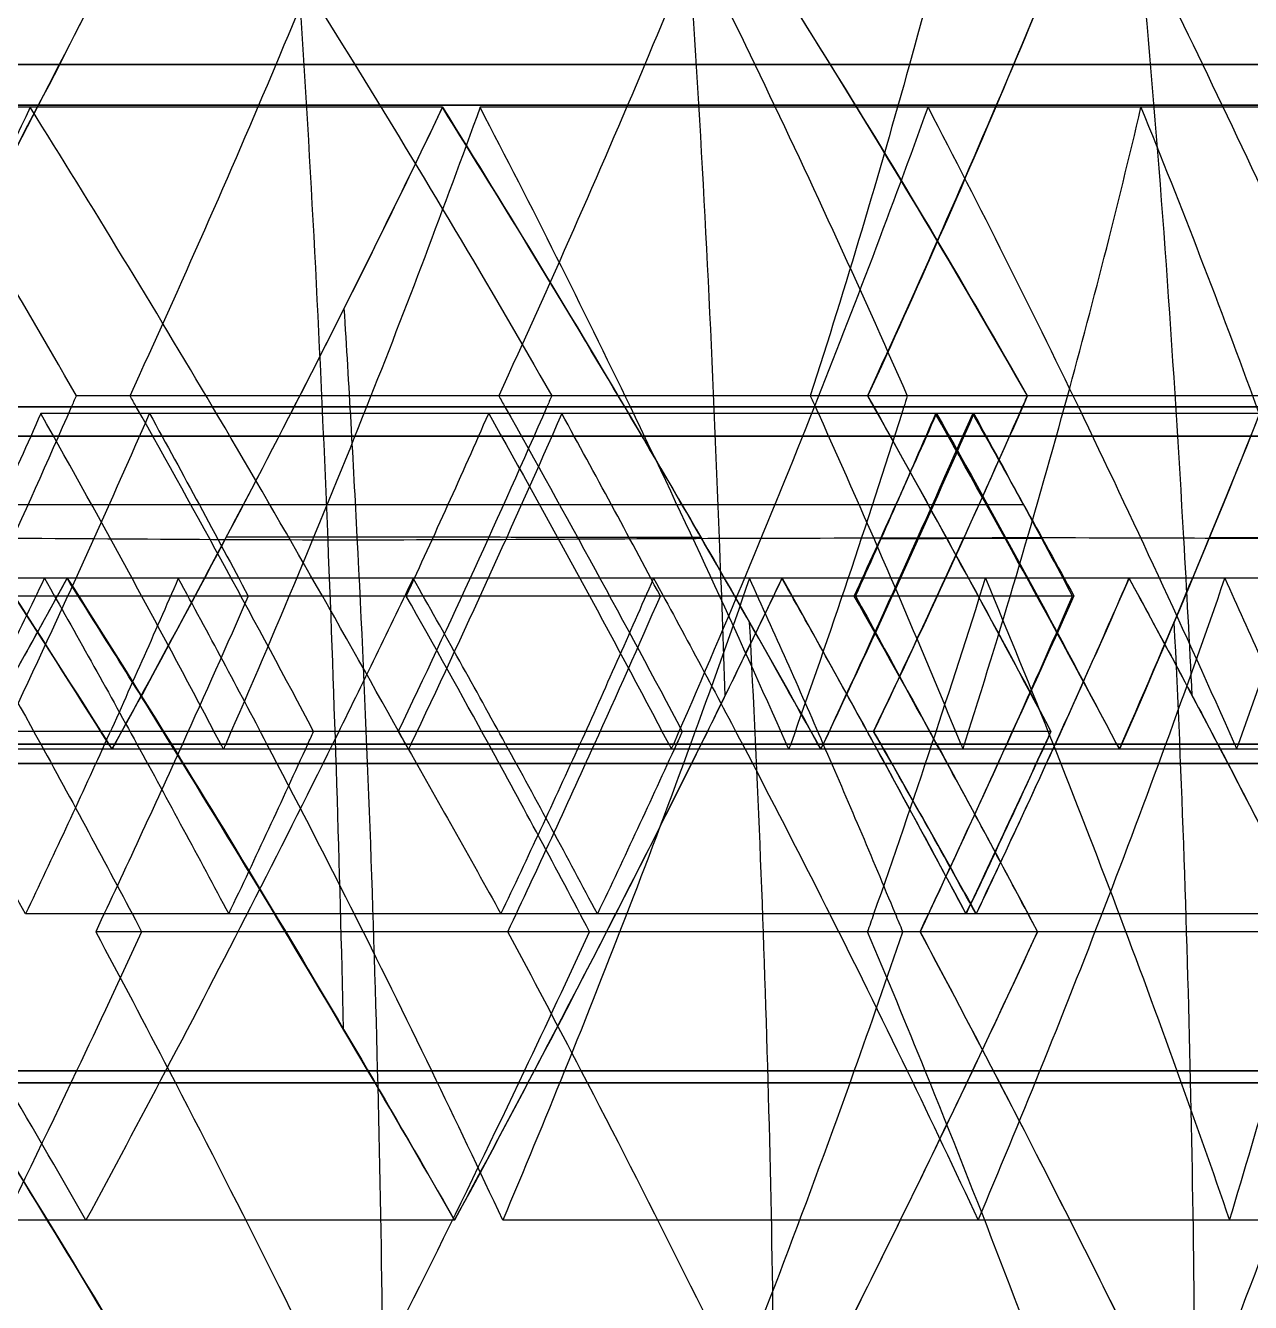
# Model space of a CAD drawing. Header units: millimetres. Extents: x -184 to 184, y -148 to 146.
# Drawn here: x 104.17 to 116.52, y 1.73 to 14.6 of the extents above; entities that cross this region are included whole.
import ezdxf

# ---------------------------------------------------------------- set-up
doc = ezdxf.new("R2010")
doc.units = ezdxf.units.MM
doc.header["$MEASUREMENT"] = 0
doc.layers.add('Tyre', color=7, linetype='Continuous', true_color=0x000000)

msp = doc.modelspace()

# ---------------------------------------------------------------- linework, layer by layer
at = {"layer": 'Tyre'}
for p, q in [((104.518, 14.206, -81.614), (96.212, 14.206, -75.751)), ((112.281, 14.206, -70.361), (102.701, 14.206, -66.956)), ((114.129, 14.206, 67.321), (106.699, 14.206, 60.381)), ((120.55, 14.206, 55.251), (111.522, 14.206, 50.574)), ((122.662, 14.206, -50.389), (113.081, 14.206, -46.984)), ((108.374, 13.774, -76.498), (100.068, 13.774, -70.635)), ((117.781, 13.774, 61.029), (108.754, 13.774, 56.351)), ((124.994, 13.774, -44.422), (115.414, 13.774, -41.018)), ((114.266, 10.867, -67.674), (104.686, 10.867, -64.269)), ((112.657, 10.867, 70.319), (105.227, 10.867, 63.38)), ((121.662, 10.867, -53.426), (112.082, 10.867, -50.021)), ((122.087, 10.867, 52.447), (113.059, 10.867, 47.77)), ((106.879, 10.755, -78.979), (98.573, 10.755, -73.116)), ((110.212, 10.755, -74.258), (101.905, 10.755, -68.395)), ((113.355, 10.688, 69.354), (104.328, 10.688, 64.676)), ((114.217, 10.755, -67.77), (104.637, 10.755, -64.365)), ((112.72, 10.755, 70.232), (105.29, 10.755, 63.292)), ((113.73, 10.688, -68.737), (105.424, 10.688, -62.874)), ((116.638, 10.755, 63.691), (107.61, 10.755, 59.013)), ((119.297, 10.755, 58.559), (110.269, 10.755, 53.882)), ((121.712, 10.755, -53.33), (112.132, 10.755, -49.926)), ((121.743, 10.688, -53.273), (112.163, 10.688, -49.868)), ((122.03, 10.688, 52.611), (113.003, 10.688, 47.934)), ((122.052, 10.755, 52.55), (113.024, 10.755, 47.872)), ((124.224, 10.755, -47.215), (114.644, 10.755, -43.811)), ((112.944, 9.769, 70.132), (103.917, 9.769, 65.455)), ((114.232, 9.769, -68.015), (105.926, 9.769, -62.152)), ((104.592, 9.028, 82.138), (97.162, 9.028, 75.198)), ((111.796, 9.028, 71.923), (104.365, 9.028, 64.983)), ((115.293, 9.028, -66.171), (105.713, 9.028, -62.766)), ((121.049, 9.028, -55.076), (111.469, 9.028, -51.671)), ((122.874, 9.028, 50.874), (113.847, 9.028, 46.196)), ((112.524, 8.849, 70.905), (103.496, 8.849, 66.227)), ((114.725, 8.849, -67.286), (106.418, 8.849, -61.422)), ((112.719, 7.485, -70.559), (103.139, 7.485, -67.155)), ((114.507, 7.485, 67.618), (107.077, 7.485, 60.678)), ((105.013, 7.358, -81.764), (96.707, 7.358, -75.901)), ((105.074, 7.358, -81.686), (96.768, 7.358, -75.822)), ((105.638, 7.358, 80.927), (98.208, 7.358, 73.988)), ((112.792, 7.358, -70.457), (103.211, 7.358, -67.052)), ((110.983, 7.358, 73.351), (103.552, 7.358, 66.411)), ((112.158, 7.358, -71.651), (103.851, 7.358, -65.788)), ((112.211, 7.358, -71.567), (103.905, 7.358, -65.704)), ((113.355, 7.358, 69.728), (104.327, 7.358, 65.05)), ((114.551, 7.358, -67.604), (104.971, 7.358, -64.2)), ((112.727, 7.358, 70.604), (105.296, 7.358, 63.665)), ((114.062, 7.358, -68.565), (105.755, 7.358, -62.702)), ((115.168, 7.358, 66.704), (106.141, 7.358, 62.026)), ((115.219, 7.358, 66.617), (106.191, 7.358, 61.94)), ((116.188, 7.358, -64.792), (106.607, 7.358, -61.388)), ((114.45, 7.358, 67.73), (107.019, 7.358, 60.79)), ((120.455, 7.358, -56.562), (110.875, 7.358, -53.157)), ((120.869, 7.358, 55.712), (111.842, 7.358, 51.034)), ((120.911, 7.358, 55.621), (111.884, 7.358, 50.943)), ((121.793, 7.358, -53.643), (112.213, 7.358, -50.239)), ((122.336, 7.358, 52.395), (113.308, 7.358, 47.718)), ((123.179, 7.358, -50.401), (113.598, 7.358, -46.996)), ((123.217, 7.358, -50.308), (113.636, 7.358, -46.903)), ((123.555, 7.358, 49.426), (114.528, 7.358, 44.748)), ((105.045, 7.306, -81.726), (96.739, 7.306, -75.863)), ((112.186, 7.306, -71.61), (103.88, 7.306, -65.747)), ((115.196, 7.306, 66.662), (106.168, 7.306, 61.984)), ((120.892, 7.306, 55.668), (111.865, 7.306, 50.99)), ((123.2, 7.306, -50.355), (113.62, 7.306, -46.951)), ((113.754, 5.646, -69.06), (104.174, 5.646, -65.655)), ((113.652, 5.646, 69.227), (106.222, 5.646, 62.288)), ((121.75, 5.646, 53.937), (112.723, 5.646, 49.26)), ((122.52, 5.646, -52.163), (112.94, 5.646, -48.758)), ((113.188, 5.467, -70.163), (104.881, 5.467, -64.3)), ((114.371, 5.467, 68.217), (105.344, 5.467, 63.539)), ((121.687, 5.467, 54.097), (112.659, 5.467, 49.42)), ((122.594, 5.467, -52.008), (113.014, 5.467, -48.603)), ((107.624, 4.065, 78.468), (100.193, 4.065, 71.529)), ((109.3, 4.065, 76.093), (101.87, 4.065, 69.153)), ((113.716, 4.065, 69.389), (104.689, 4.065, 64.712)), ((113.927, 4.065, -69.042), (105.621, 4.065, -63.179)), ((117.848, 4.065, -62.037), (108.268, 4.065, -58.632)), ((119.186, 4.065, -59.456), (109.606, 4.065, -56.051)), ((122.105, 4.065, -53.259), (112.525, 4.065, -49.854)), ((122.267, 4.065, 52.886), (113.24, 4.065, 48.208)), ((124.804, 4.065, 46.522), (115.776, 4.065, 41.845)), ((108.497, 2.56, 77.314), (101.067, 2.56, 70.374)), ((118.562, 2.56, -60.762), (108.983, 2.56, -57.358)), ((125.333, 2.56, 45.175), (116.306, 2.56, 40.497))]:
    msp.add_line(p, q, dxfattribs=at)
at = {"layer": 'Tyre', "extrusion": (0, 1, 0)}
for centre, radius in [((-0.002, 0, 14.206), 128.204), ((-0.002, 0, 13.797), 124.225), ((-0.002, 0, 10.755), 128.486), ((-0.002, 0, 10.46), 124.497), ((-0.002, 0, 7.358), 128.687), ((-0.002, 0, 7.163), 124.692), ((-0.002, 0, 4.065), 128.817), ((-0.002, 0, 3.943), 124.819)]:
    msp.add_circle(centre, radius, dxfattribs=at)
at = {"layer": 'Tyre'}
msp.add_rational_spline([(124.908, -1), (124.899, 0.648), (124.852, 3.37), (124.703, 7.19), (124.51, 10.476), (124.241, 13.803), (123.885, 17.123), (123.447, 20.287), (122.914, 23.337), (122.382, 25.762), (121.876, 27.676), (121.473, 29.022), (121.019, 30.364), (120.504, 31.689), (119.916, 32.98), (119.282, 34.161), (118.6, 35.23), (117.867, 36.188), (117.08, 37.039), (116.233, 37.786), (115.316, 38.436), (114.316, 38.994), (113.29, 39.429), (112.303, 39.744), (111.37, 39.972), (110.434, 40.151), (109.448, 40.297), (108.053, 40.454), (106.229, 40.583), (104.168, 40.664), (102.469, 40.714), (100.862, 40.765), (98.576, 40.845), (95.534, 40.953), (92.055, 41.027), (88.75, 41.006), (85.989, 40.877), (83.68, 40.669), (81.135, 40.355), (78.503, 39.914), (75.856, 39.4), (73.023, 38.814), (69.451, 38.037), (65.86, 37.301), (63.547, 36.882), (62.11, 36.639), (60.938, 36.448), (59.572, 36.216), (58.351, 35.988), (57.164, 35.736), (56.018, 35.449), (54.92, 35.119), (53.877, 34.739), (52.894, 34.3), (52.008, 33.814), (51.259, 33.315), (50.623, 32.811), (50.04, 32.273), (49.446, 31.644), (48.829, 30.902), (48.177, 30.029), (47.482, 29.009), (46.733, 27.826), (45.919, 26.462), (45.033, 24.906), (44.425, 23.8), (44.107, 23.214), (43.548, 22.185), (42.425, 21.852), (41.395, 22.411), (40.365, 22.97), (40.033, 24.094), (40.592, 25.123), (40.918, 25.724), (41.546, 26.866), (42.468, 28.485), (43.332, 29.934), (44.151, 31.225), (44.937, 32.377), (45.928, 33.701), (46.949, 34.867), (48.028, 35.859), (48.719, 36.406), (49.341, 36.845), (50.085, 37.323), (51.104, 37.882), (52.367, 38.446), (54.076, 39.07), (56.246, 39.655), (58.964, 40.183), (61.016, 40.511), (62.851, 40.821), (64.209, 41.067), (65.356, 41.291), (65.845, 41.388)], [1, 1, 1, 1, 1, 1, 1, 1, 1, 1, 1, 1, 1, 1, 1, 1, 1, 1, 1, 1, 1, 1, 1, 1, 1, 1, 1, 1, 1, 1, 1, 1, 1, 1, 1, 1, 1, 1, 1, 1, 1, 1, 1, 1, 1, 1, 1, 1, 1, 1, 1, 1, 1, 1, 1, 1, 1, 1, 1, 1, 1, 1, 1, 1, 1, 1, 1, 0.804737854124, 0.804737854124, 1, 0.804737854124, 0.804737854124, 1, 1, 1, 1, 1, 1, 1, 1, 1, 1, 1, 1, 1, 1, 1, 1, 1, 1, 1, 1, 1, 1, 1], degree=3, knots=[108.808161, 108.808161, 108.808161, 108.808161, 113.797806, 117.050963, 120.384493, 123.764065, 127.157029, 130.495748, 133.432543, 136.531448, 138.010553, 139.427952, 140.785725, 142.299625, 143.730997, 145.080211, 146.354941, 147.566982, 148.730546, 149.859582, 150.982584, 152.130155, 153.322278, 154.351013, 155.264868, 156.228395, 157.237577, 158.282271, 160.478196, 162.77302, 164.528358, 165.625496, 167.63875, 171.454833, 174.845134, 178.172394, 181.46365, 183.210579, 185.191777, 189.227557, 191.289376, 193.356007, 197.987497, 202.358965, 204.453946, 205.107121, 206.770472, 208.049456, 209.304378, 210.53038, 211.723419, 212.88081, 214.002049, 215.083552, 216.138252, 217.057687, 217.805612, 218.594294, 219.457372, 220.42327, 221.517158, 222.754637, 224.159674, 225.759065, 227.563848, 229.580823, 229.580823, 229.580823, 232.751771, 232.751771, 232.751771, 235.92272, 235.92272, 235.92272, 237.99271, 239.869536, 241.564302, 243.099876, 244.499475, 245.786993, 248.107402, 249.180378, 250.222553, 250.775012, 251.486183, 252.898229, 254.292224, 255.672174, 258.401626, 261.089395, 264.054222, 264.696193, 266.723908, 268.233507, 268.233507, 268.233507, 268.233507], dxfattribs=at)
for points, knots in [([(107.379, 4.485, 78.789), (107.341, 6.133, 78.753), (107.177, 11.233, 78.591), (106.695, 19.656, 78.095), (105.621, 26.716, 77.16), (104.758, 30.155, 76.373)], [48.246566, 48.246566, 48.246566, 48.246566, 53.199346, 63.599665, 73.908799, 73.908799, 73.908799, 73.908799]), ([(119.358, 4.485, -59.09), (119.308, 6.133, -59.074), (119.088, 11.233, -59.002), (118.426, 19.656, -58.802), (117.103, 26.716, -58.279), (116.006, 30.155, -57.875)], [48.246566, 48.246566, 48.246566, 48.246566, 53.199346, 63.599665, 73.908799, 73.908799, 73.908799, 73.908799]), ([(111.223, 7.845, 72.937), (111.206, 8.374, 72.917), (111.063, 12.364, 72.75), (110.718, 18.671, 72.361), (109.855, 24.502, 71.64), (109.41, 26.844, 71.261)], [51.609654, 51.609654, 51.609654, 51.609654, 53.199346, 63.599665, 70.617441, 70.617441, 70.617441, 70.617441]), ([(115.931, 7.845, -65.196), (115.904, 8.374, -65.19), (115.691, 12.364, -65.141), (115.187, 18.671, -65.013), (114.149, 24.502, -64.578), (113.608, 26.844, -64.358)], [51.609654, 51.609654, 51.609654, 51.609654, 53.199346, 63.599665, 70.617441, 70.617441, 70.617441, 70.617441]), ([(104.686, 10.867, -64.269), (104.048, 11.984, -65.177), (103.387, 13.097, -66.073), (102.701, 14.206, -66.956), (102.053, 15.254, -67.789), (101.383, 16.297, -68.611), (100.689, 17.335, -69.419)], [-571.634047, -571.634047, -571.634047, -571.634047, -566.910086, -566.910086, -566.910086, -562.448075, -562.448075, -562.448075, -562.448075]), ([(102.736, 10.867, -84.268), (103.351, 11.98, -83.398), (103.946, 13.094, -82.514), (104.518, 14.206, -81.614), (105.055, 15.25, -80.77), (105.571, 16.293, -79.912), (106.066, 17.335, -79.04)], [910.614409, 910.614409, 910.614409, 910.614409, 915.238083, 915.238083, 915.238083, 919.575217, 919.575217, 919.575217, 919.575217]), ([(105.227, 10.867, 63.38), (105.74, 11.984, 62.396), (106.231, 13.097, 61.396), (106.699, 14.206, 60.381), (107.141, 15.254, 59.422), (107.562, 16.297, 58.449), (107.96, 17.335, 57.461)], [-571.634047, -571.634047, -571.634047, -571.634047, -566.910086, -566.910086, -566.910086, -562.448075, -562.448075, -562.448075, -562.448075]), ([(105.479, 17.335, -71.121), (106.173, 16.297, -70.313), (106.843, 15.254, -69.492), (107.491, 14.206, -68.658), (108.177, 13.097, -67.776), (108.838, 11.984, -66.88), (109.476, 10.867, -65.971)], [562.448075, 562.448075, 562.448075, 562.448075, 566.910086, 566.910086, 566.910086, 571.634047, 571.634047, 571.634047, 571.634047]), ([(111.676, 17.335, 60.931), (111.277, 16.297, 61.919), (110.856, 15.254, 62.892), (110.414, 14.206, 63.851), (109.946, 13.097, 64.866), (109.455, 11.984, 65.866), (108.942, 10.867, 66.85)], [562.448075, 562.448075, 562.448075, 562.448075, 566.910086, 566.910086, 566.910086, 571.634047, 571.634047, 571.634047, 571.634047]), ([(109.949, 17.335, 53.132), (110.496, 16.293, 52.291), (111.02, 15.25, 51.438), (111.522, 14.206, 50.574), (112.058, 13.094, 49.652), (112.57, 11.98, 48.717), (113.059, 10.867, 47.77)], [-919.575217, -919.575217, -919.575217, -919.575217, -915.238083, -915.238083, -915.238083, -910.614409, -910.614409, -910.614409, -910.614409]), ([(110.269, 17.335, -72.824), (110.963, 16.297, -72.016), (111.633, 15.254, -71.194), (112.281, 14.206, -70.361), (112.967, 13.097, -69.478), (113.628, 11.984, -68.582), (114.266, 10.867, -67.674)], [562.448075, 562.448075, 562.448075, 562.448075, 566.910086, 566.910086, 566.910086, 571.634047, 571.634047, 571.634047, 571.634047]), ([(114.272, 10.867, -67.677), (113.663, 11.937, -68.548), (113.031, 13.002, -69.405), (111.696, 15.159, -71.12), (110.991, 16.249, -71.976), (110.272, 17.335, -72.826)], [-68.94071, -68.94071, -68.94071, -68.94071, -64.42064, -64.42064, -59.754737, -59.754737, -59.754737, -59.754737]), ([(113.877, 17.335, -44.089), (113.636, 16.293, -45.062), (113.37, 15.25, -46.027), (113.081, 14.206, -46.984), (112.773, 13.094, -48.005), (112.439, 11.98, -49.017), (112.082, 10.867, -50.021)], [-919.575217, -919.575217, -919.575217, -919.575217, -915.238083, -915.238083, -915.238083, -910.614409, -910.614409, -910.614409, -910.614409]), ([(115.391, 17.335, 64.401), (114.993, 16.297, 65.389), (114.572, 15.254, 66.362), (114.129, 14.206, 67.321), (113.661, 13.097, 68.336), (113.17, 11.984, 69.335), (112.657, 10.867, 70.319)], [562.448075, 562.448075, 562.448075, 562.448075, 566.910086, 566.910086, 566.910086, 571.634047, 571.634047, 571.634047, 571.634047]), ([(112.663, 10.867, 70.323), (113.156, 11.937, 69.382), (113.626, 13.002, 68.427), (114.535, 15.159, 66.452), (114.971, 16.249, 65.432), (115.394, 17.335, 64.403)], [-68.94071, -68.94071, -68.94071, -68.94071, -64.42064, -64.42064, -59.754737, -59.754737, -59.754737, -59.754737]), ([(117.573, 10.867, 50.109), (117.084, 11.98, 51.055), (116.572, 13.094, 51.99), (116.036, 14.206, 52.912), (115.533, 15.25, 53.777), (115.01, 16.293, 54.63), (114.463, 17.335, 55.47)], [910.614409, 910.614409, 910.614409, 910.614409, 915.238083, 915.238083, 915.238083, 919.575217, 919.575217, 919.575217, 919.575217]), ([(118.144, 10.867, -33.642), (117.774, 11.984, -34.689), (117.379, 13.097, -35.73), (116.957, 14.206, -36.765), (116.558, 15.254, -37.743), (116.134, 16.297, -38.714), (115.684, 17.335, -39.68)], [-571.634047, -571.634047, -571.634047, -571.634047, -566.910086, -566.910086, -566.910086, -562.448075, -562.448075, -562.448075, -562.448075]), ([(104.221, 13.774, -73.566), (103.741, 12.769, -74.405), (103.242, 11.762, -75.232), (102.726, 10.755, -76.048), (102.145, 9.623, -76.964), (101.544, 8.491, -77.866), (100.921, 7.358, -78.754), (100.912, 7.341, -78.768), (100.902, 7.323, -78.781), (100.893, 7.306, -78.795)], [896.70612, 896.70612, 896.70612, 896.70612, 900.890738, 900.890738, 900.890738, 905.594487, 905.594487, 905.594487, 905.666646, 905.666646, 905.666646, 905.666646]), ([(108.033, 7.306, -68.679), (108.024, 7.323, -68.692), (108.014, 7.341, -68.706), (108.004, 7.358, -68.72), (107.376, 8.491, -69.603), (106.728, 9.623, -70.472), (106.059, 10.755, -71.326), (105.463, 11.762, -72.086), (104.851, 12.769, -72.833), (104.221, 13.774, -73.566)], [887.745593, 887.745593, 887.745593, 887.745593, 887.817752, 887.817752, 887.817752, 892.521502, 892.521502, 892.521502, 896.70612, 896.70612, 896.70612, 896.70612]), ([(108.374, 13.774, -76.498), (107.894, 12.769, -77.337), (107.395, 11.762, -78.164), (106.879, 10.755, -78.979), (106.299, 9.623, -79.896), (105.697, 8.491, -80.798), (105.074, 7.358, -81.685), (105.065, 7.341, -81.699), (105.055, 7.323, -81.713), (105.045, 7.306, -81.726)], [896.70612, 896.70612, 896.70612, 896.70612, 900.890738, 900.890738, 900.890738, 905.594487, 905.594487, 905.594487, 905.666646, 905.666646, 905.666646, 905.666646]), ([(108.754, 13.774, 56.351), (108.392, 12.769, 57.248), (108.011, 11.762, 58.135), (107.61, 10.755, 59.013), (107.16, 9.623, 60), (106.687, 8.491, 60.976), (106.191, 7.358, 61.94), (106.184, 7.341, 61.955), (106.176, 7.323, 61.969), (106.168, 7.306, 61.984)], [-896.70612, -896.70612, -896.70612, -896.70612, -892.521502, -892.521502, -892.521502, -887.817752, -887.817752, -887.817752, -887.745593, -887.745593, -887.745593, -887.745593]), ([(112.186, 7.306, -71.61), (112.177, 7.323, -71.624), (112.167, 7.341, -71.638), (112.158, 7.358, -71.651), (111.529, 8.491, -72.535), (110.881, 9.623, -73.404), (110.212, 10.755, -74.258), (109.616, 11.762, -75.017), (109.004, 12.769, -75.764), (108.374, 13.774, -76.498)], [887.745593, 887.745593, 887.745593, 887.745593, 887.817752, 887.817752, 887.817752, 892.521502, 892.521502, 892.521502, 896.70612, 896.70612, 896.70612, 896.70612]), ([(111.865, 7.306, 50.99), (111.857, 7.323, 51.005), (111.85, 7.341, 51.02), (111.842, 7.358, 51.034), (111.34, 8.491, 51.995), (110.816, 9.623, 52.945), (110.269, 10.755, 53.882), (109.783, 11.762, 54.715), (109.278, 12.769, 55.539), (108.754, 13.774, 56.351)], [-905.666646, -905.666646, -905.666646, -905.666646, -905.594487, -905.594487, -905.594487, -900.890738, -900.890738, -900.890738, -896.70612, -896.70612, -896.70612, -896.70612]), ([(110.682, 7.306, 64.323), (110.69, 7.323, 64.308), (110.697, 7.341, 64.293), (110.705, 7.358, 64.279), (111.201, 8.491, 63.314), (111.674, 9.623, 62.339), (112.124, 10.755, 61.352), (112.524, 11.762, 60.474), (112.906, 12.769, 59.586), (113.268, 13.774, 58.69)], [887.745593, 887.745593, 887.745593, 887.745593, 887.817752, 887.817752, 887.817752, 892.521502, 892.521502, 892.521502, 896.70612, 896.70612, 896.70612, 896.70612]), ([(113.268, 13.774, 58.69), (113.792, 12.769, 57.877), (114.296, 11.762, 57.054), (114.783, 10.755, 56.22), (115.33, 9.623, 55.283), (115.854, 8.491, 54.334), (116.356, 7.358, 53.373), (116.363, 7.341, 53.358), (116.371, 7.323, 53.344), (116.379, 7.306, 53.329)], [896.70612, 896.70612, 896.70612, 896.70612, 900.890738, 900.890738, 900.890738, 905.594487, 905.594487, 905.594487, 905.666646, 905.666646, 905.666646, 905.666646]), ([(113.62, 7.306, -46.951), (113.625, 7.323, -46.935), (113.631, 7.341, -46.919), (113.636, 7.358, -46.903), (113.996, 8.491, -45.881), (114.332, 9.623, -44.85), (114.644, 10.755, -43.811), (114.921, 11.762, -42.886), (115.178, 12.769, -41.955), (115.414, 13.774, -41.018)], [-905.666646, -905.666646, -905.666646, -905.666646, -905.594487, -905.594487, -905.594487, -900.890738, -900.890738, -900.890738, -896.70612, -896.70612, -896.70612, -896.70612]), ([(115.196, 7.306, 66.662), (115.203, 7.323, 66.647), (115.211, 7.341, 66.632), (115.219, 7.358, 66.617), (115.714, 8.491, 65.653), (116.188, 9.623, 64.678), (116.638, 10.755, 63.691), (117.038, 11.762, 62.812), (117.42, 12.769, 61.925), (117.781, 13.774, 61.029)], [887.745593, 887.745593, 887.745593, 887.745593, 887.817752, 887.817752, 887.817752, 892.521502, 892.521502, 892.521502, 896.70612, 896.70612, 896.70612, 896.70612]), ([(115.414, 13.774, -41.018), (115.823, 12.769, -40.141), (116.211, 11.762, -39.257), (116.579, 10.755, -38.365), (116.993, 9.623, -37.362), (117.383, 8.491, -36.35), (117.75, 7.358, -35.33), (117.755, 7.341, -35.314), (117.761, 7.323, -35.299), (117.766, 7.306, -35.283)], [-896.70612, -896.70612, -896.70612, -896.70612, -892.521502, -892.521502, -892.521502, -887.817752, -887.817752, -887.817752, -887.745593, -887.745593, -887.745593, -887.745593]), ([(107.385, -13.749, -78.174), (107.434, -12.954, -78.208), (107.673, -8.694, -78.368), (107.878, -0.961, -78.463), (107.674, 6.745, -78.37), (107.434, 10.979, -78.208), (107.386, 11.747, -78.175)], [30.013322, 30.013322, 30.013322, 30.013322, 32.39871, 42.799028, 53.199346, 55.50591, 55.50591, 55.50591, 55.50591]), ([(105.045, 7.306, -81.726), (105.035, 7.323, -81.739), (105.024, 7.341, -81.752), (105.013, 7.358, -81.764), (104.313, 8.469, -82.572), (103.594, 9.579, -83.366), (102.855, 10.688, -84.143), (102.84, 10.71, -84.159), (102.825, 10.733, -84.174), (102.811, 10.755, -84.19), (102.786, 10.792, -84.216), (102.761, 10.83, -84.242), (102.736, 10.867, -84.268)], [905.666646, 905.666646, 905.666646, 905.666646, 905.738975, 905.738975, 905.738975, 910.365415, 910.365415, 910.365415, 910.458931, 910.458931, 910.458931, 910.614409, 910.614409, 910.614409, 910.614409]), ([(103.139, 7.485, -67.155), (103.66, 8.573, -66.235), (104.16, 9.663, -65.305), (104.637, 10.755, -64.365), (104.654, 10.792, -64.333), (104.67, 10.83, -64.301), (104.686, 10.867, -64.269)], [-576.341863, -576.341863, -576.341863, -576.341863, -571.789323, -571.789323, -571.789323, -571.634047, -571.634047, -571.634047, -571.634047]), ([(107.077, 7.485, 60.678), (106.5, 8.573, 61.565), (105.905, 9.663, 62.436), (105.29, 10.755, 63.292), (105.269, 10.792, 63.321), (105.248, 10.83, 63.351), (105.227, 10.867, 63.38)], [-576.341863, -576.341863, -576.341863, -576.341863, -571.789323, -571.789323, -571.789323, -571.634047, -571.634047, -571.634047, -571.634047]), ([(109.476, 10.867, -65.971), (109.46, 10.83, -66.004), (109.444, 10.792, -66.036), (109.427, 10.755, -66.068), (108.95, 9.663, -67.007), (108.45, 8.573, -67.937), (107.929, 7.485, -68.857)], [571.634047, 571.634047, 571.634047, 571.634047, 571.789323, 571.789323, 571.789323, 576.341863, 576.341863, 576.341863, 576.341863]), ([(108.942, 10.867, 66.85), (108.963, 10.83, 66.82), (108.984, 10.792, 66.791), (109.005, 10.755, 66.762), (109.62, 9.663, 65.906), (110.215, 8.573, 65.035), (110.792, 7.485, 64.148)], [571.634047, 571.634047, 571.634047, 571.634047, 571.789323, 571.789323, 571.789323, 576.341863, 576.341863, 576.341863, 576.341863]), ([(113.059, 10.867, 47.77), (113.048, 10.83, 47.804), (113.036, 10.792, 47.838), (113.024, 10.755, 47.872), (113.017, 10.733, 47.893), (113.01, 10.71, 47.913), (113.003, 10.688, 47.934), (112.653, 9.58, 48.947), (112.279, 8.469, 49.95), (111.884, 7.358, 50.943), (111.878, 7.341, 50.959), (111.871, 7.323, 50.975), (111.865, 7.306, 50.99)], [-910.614409, -910.614409, -910.614409, -910.614409, -910.458931, -910.458931, -910.458931, -910.365415, -910.365415, -910.365415, -905.738975, -905.738975, -905.738975, -905.666646, -905.666646, -905.666646, -905.666646]), ([(112.082, 10.867, -50.021), (112.098, 10.83, -49.989), (112.115, 10.792, -49.958), (112.132, 10.755, -49.926), (112.142, 10.733, -49.907), (112.153, 10.71, -49.887), (112.163, 10.688, -49.868), (112.664, 9.58, -48.921), (113.142, 8.469, -47.963), (113.598, 7.358, -46.996), (113.606, 7.341, -46.981), (113.613, 7.323, -46.966), (113.62, 7.306, -46.951)], [-910.614409, -910.614409, -910.614409, -910.614409, -910.458931, -910.458931, -910.458931, -910.365415, -910.365415, -910.365415, -905.738975, -905.738975, -905.738975, -905.666646, -905.666646, -905.666646, -905.666646]), ([(112.657, 10.867, 70.319), (112.678, 10.83, 70.29), (112.699, 10.792, 70.261), (112.72, 10.755, 70.232), (113.335, 9.663, 69.376), (113.93, 8.573, 68.504), (114.507, 7.485, 67.618)], [571.634047, 571.634047, 571.634047, 571.634047, 571.789323, 571.789323, 571.789323, 576.341863, 576.341863, 576.341863, 576.341863]), ([(114.266, 10.867, -67.674), (114.25, 10.83, -67.706), (114.234, 10.792, -67.738), (114.217, 10.755, -67.77), (113.74, 9.663, -68.71), (113.24, 8.573, -69.639), (112.719, 7.485, -70.559)], [571.634047, 571.634047, 571.634047, 571.634047, 571.789323, 571.789323, 571.789323, 576.341863, 576.341863, 576.341863, 576.341863]), ([(116.379, 7.306, 53.329), (116.385, 7.323, 53.313), (116.391, 7.341, 53.298), (116.397, 7.358, 53.282), (116.793, 8.469, 52.289), (117.166, 9.58, 51.286), (117.517, 10.688, 50.272), (117.524, 10.71, 50.252), (117.531, 10.733, 50.231), (117.538, 10.755, 50.211), (117.55, 10.792, 50.177), (117.561, 10.83, 50.143), (117.573, 10.867, 50.109)], [905.666646, 905.666646, 905.666646, 905.666646, 905.738975, 905.738975, 905.738975, 910.365415, 910.365415, 910.365415, 910.458931, 910.458931, 910.458931, 910.614409, 910.614409, 910.614409, 910.614409]), ([(103.88, 7.306, -65.747), (103.888, 7.323, -65.733), (103.897, 7.341, -65.718), (103.905, 7.358, -65.704), (104.432, 8.469, -64.773), (104.938, 9.58, -63.83), (105.424, 10.688, -62.874)], [-887.745593, -887.745593, -887.745593, -887.745593, -887.673264, -887.673264, -887.673264, -883.046825, -883.046825, -883.046825, -883.046825]), ([(106.168, 7.306, 61.984), (106.159, 7.323, 61.998), (106.15, 7.341, 62.012), (106.141, 7.358, 62.026), (105.558, 8.469, 62.922), (104.953, 9.58, 63.806), (104.328, 10.688, 64.676)], [-887.745593, -887.745593, -887.745593, -887.745593, -887.673264, -887.673264, -887.673264, -883.046825, -883.046825, -883.046825, -883.046825]), ([(109.577, 10.688, -65.806), (109.092, 9.58, -66.762), (108.585, 8.469, -67.705), (108.058, 7.358, -68.635), (108.05, 7.341, -68.65), (108.042, 7.323, -68.664), (108.033, 7.306, -68.679)], [883.046825, 883.046825, 883.046825, 883.046825, 887.673264, 887.673264, 887.673264, 887.745593, 887.745593, 887.745593, 887.745593]), ([(108.841, 10.688, 67.015), (109.467, 9.58, 66.145), (110.071, 8.469, 65.261), (110.655, 7.358, 64.365), (110.664, 7.341, 64.351), (110.673, 7.323, 64.337), (110.682, 7.306, 64.323)], [883.046825, 883.046825, 883.046825, 883.046825, 887.673264, 887.673264, 887.673264, 887.745593, 887.745593, 887.745593, 887.745593]), ([(113.73, 10.688, -68.737), (113.245, 9.58, -69.694), (112.738, 8.469, -70.637), (112.211, 7.358, -71.567), (112.203, 7.341, -71.581), (112.195, 7.323, -71.596), (112.186, 7.306, -71.61)], [883.046825, 883.046825, 883.046825, 883.046825, 887.673264, 887.673264, 887.673264, 887.745593, 887.745593, 887.745593, 887.745593]), ([(113.355, 10.688, 69.354), (113.981, 9.58, 68.483), (114.585, 8.469, 67.6), (115.168, 7.358, 66.704), (115.178, 7.341, 66.69), (115.187, 7.323, 66.676), (115.196, 7.306, 66.662)], [883.046825, 883.046825, 883.046825, 883.046825, 887.673264, 887.673264, 887.673264, 887.745593, 887.745593, 887.745593, 887.745593]), ([(102.614, 9.44, 84.567), (102.739, 9.439, 84.414), (104.32, 9.434, 82.483), (107.267, 9.404, 78.696), (110.738, 9.434, 73.608), (112.705, 9.435, 70.439), (113.454, 9.434, 69.188)], [7.386594, 7.386594, 7.386594, 7.386594, 7.979294, 14.867092, 21.754891, 26.053138, 26.053138, 26.053138, 26.053138]), ([(110.981, 9.439, -73.259), (109.875, 9.441, -74.949), (108.293, 9.441, -77.232), (106.642, 9.442, -79.45), (106.197, 9.442, -80.036)], [-4.98254, -4.98254, -4.98254, -4.98254, 1.091495, 3.297259, 3.297259, 3.297259, 3.297259]), ([(122.296, 9.44, -52.202), (122.218, 9.439, -52.383), (121.23, 9.434, -54.675), (119.224, 9.404, -59.034), (116.302, 9.434, -64.457), (114.394, 9.435, -67.662), (113.628, 9.434, -68.902)], [7.386594, 7.386594, 7.386594, 7.386594, 7.979294, 14.867092, 21.754891, 26.053138, 26.053138, 26.053138, 26.053138]), ([(116.105, 9.439, 64.833), (117.097, 9.441, 63.073), (118.396, 9.441, 60.619), (119.605, 9.442, 58.132), (119.922, 9.442, 57.468)], [-4.98254, -4.98254, -4.98254, -4.98254, 1.091495, 3.297259, 3.297259, 3.297259, 3.297259]), ([(104.783, 2.56, 73.844), (104.495, 3.061, 74.232), (104.204, 3.563, 74.617), (103.909, 4.065, 74.999), (103.264, 5.162, 75.833), (102.602, 6.259, 76.653), (101.923, 7.358, 77.457), (101.579, 7.915, 77.865), (101.23, 8.472, 78.269), (100.877, 9.028, 78.668)], [592.682117, 592.682117, 592.682117, 592.682117, 594.77019, 594.77019, 594.77019, 599.334927, 599.334927, 599.334927, 601.648115, 601.648115, 601.648115, 601.648115]), ([(101.067, 2.56, 70.374), (101.338, 3.062, 69.97), (101.606, 3.564, 69.563), (101.87, 4.065, 69.153), (102.449, 5.165, 68.254), (103.01, 6.263, 67.34), (103.552, 7.358, 66.411), (103.828, 7.915, 65.939), (104.099, 8.472, 65.463), (104.365, 9.028, 64.983)], [-592.682117, -592.682117, -592.682117, -592.682117, -590.584816, -590.584816, -590.584816, -585.980748, -585.980748, -585.980748, -583.637199, -583.637199, -583.637199, -583.637199]), ([(104.592, 9.028, 82.138), (104.287, 8.472, 82.582), (103.977, 7.915, 83.022), (103.663, 7.358, 83.458), (103.341, 6.788, 83.904), (103.014, 6.217, 84.346), (102.683, 5.646, 84.784), (102.648, 5.587, 84.83), (102.614, 5.527, 84.876), (102.579, 5.467, 84.921)], [601.648115, 601.648115, 601.648115, 601.648115, 603.97109, 603.97109, 603.97109, 606.348035, 606.348035, 606.348035, 606.596371, 606.596371, 606.596371, 606.596371]), ([(105.713, 9.028, -62.766), (105.471, 8.471, -63.247), (105.224, 7.914, -63.724), (104.971, 7.358, -64.2), (104.711, 6.787, -64.687), (104.445, 6.216, -65.173), (104.174, 5.646, -65.655)], [-583.637199, -583.637199, -583.637199, -583.637199, -581.314455, -581.314455, -581.314455, -578.930474, -578.930474, -578.930474, -578.930474]), ([(104.365, 9.028, 64.983), (104.68, 8.471, 64.547), (104.991, 7.914, 64.108), (105.296, 7.358, 63.665), (105.61, 6.787, 63.21), (105.918, 6.216, 62.751), (106.222, 5.646, 62.288)], [-583.637199, -583.637199, -583.637199, -583.637199, -581.314455, -581.314455, -581.314455, -578.930474, -578.930474, -578.930474, -578.930474]), ([(108.497, 2.56, 77.314), (108.21, 3.061, 77.701), (107.918, 3.563, 78.086), (107.624, 4.065, 78.468), (106.979, 5.162, 79.303), (106.318, 6.259, 80.123), (105.638, 7.358, 80.927), (105.294, 7.915, 81.335), (104.945, 8.472, 81.738), (104.592, 9.028, 82.138)], [592.682117, 592.682117, 592.682117, 592.682117, 594.77019, 594.77019, 594.77019, 599.334927, 599.334927, 599.334927, 601.648115, 601.648115, 601.648115, 601.648115]), ([(108.08, 9.028, 68.453), (107.814, 8.472, 68.933), (107.543, 7.915, 69.409), (107.268, 7.358, 69.881), (106.725, 6.263, 70.809), (106.164, 5.165, 71.723), (105.585, 4.065, 72.623), (105.321, 3.564, 73.033), (105.054, 3.062, 73.44), (104.783, 2.56, 73.844)], [583.637199, 583.637199, 583.637199, 583.637199, 585.980748, 585.980748, 585.980748, 590.584816, 590.584816, 590.584816, 592.682117, 592.682117, 592.682117, 592.682117]), ([(108.983, 2.56, -57.358), (108.749, 3.062, -57.785), (108.51, 3.564, -58.209), (108.268, 4.065, -58.632), (107.735, 5.165, -59.56), (107.182, 6.263, -60.479), (106.607, 7.358, -61.388), (106.315, 7.915, -61.85), (106.017, 8.472, -62.31), (105.713, 9.028, -62.766)], [-592.682117, -592.682117, -592.682117, -592.682117, -590.584816, -590.584816, -590.584816, -585.980748, -585.980748, -585.980748, -583.637199, -583.637199, -583.637199, -583.637199]), ([(109.937, 5.646, 65.757), (109.634, 6.216, 66.22), (109.325, 6.787, 66.679), (109.011, 7.358, 67.134), (108.706, 7.914, 67.578), (108.396, 8.471, 68.017), (108.08, 9.028, 68.453)], [578.930474, 578.930474, 578.930474, 578.930474, 581.314455, 581.314455, 581.314455, 583.637199, 583.637199, 583.637199, 583.637199]), ([(111.796, 9.028, 71.923), (111.53, 8.472, 72.402), (111.259, 7.915, 72.879), (110.983, 7.358, 73.351), (110.44, 6.263, 74.279), (109.879, 5.165, 75.193), (109.3, 4.065, 76.093), (109.036, 3.564, 76.503), (108.769, 3.062, 76.91), (108.497, 2.56, 77.314)], [583.637199, 583.637199, 583.637199, 583.637199, 585.980748, 585.980748, 585.980748, 590.584816, 590.584816, 590.584816, 592.682117, 592.682117, 592.682117, 592.682117]), ([(108.964, 5.646, -67.358), (109.236, 6.216, -66.875), (109.501, 6.787, -66.39), (109.761, 7.358, -65.902), (110.014, 7.914, -65.427), (110.261, 8.471, -64.949), (110.503, 9.028, -64.469)], [578.930474, 578.930474, 578.930474, 578.930474, 581.314455, 581.314455, 581.314455, 583.637199, 583.637199, 583.637199, 583.637199]), ([(111.469, 9.028, -51.671), (111.277, 8.472, -52.168), (111.079, 7.915, -52.664), (110.875, 7.358, -53.157), (110.474, 6.259, -54.13), (110.05, 5.162, -55.095), (109.606, 4.065, -56.051), (109.402, 3.563, -56.488), (109.195, 3.061, -56.924), (108.983, 2.56, -57.358)], [-601.648115, -601.648115, -601.648115, -601.648115, -599.334927, -599.334927, -599.334927, -594.77019, -594.77019, -594.77019, -592.682117, -592.682117, -592.682117, -592.682117]), ([(110.503, 9.028, -64.469), (110.807, 8.472, -64.012), (111.105, 7.915, -63.552), (111.397, 7.358, -63.09), (111.972, 6.263, -62.182), (112.525, 5.165, -61.263), (113.058, 4.065, -60.335), (113.301, 3.564, -59.912), (113.539, 3.062, -59.487), (113.773, 2.56, -59.06)], [583.637199, 583.637199, 583.637199, 583.637199, 585.980748, 585.980748, 585.980748, 590.584816, 590.584816, 590.584816, 592.682117, 592.682117, 592.682117, 592.682117]), ([(113.014, 5.467, -48.603), (112.99, 5.527, -48.655), (112.965, 5.587, -48.707), (112.94, 5.646, -48.758), (112.704, 6.217, -49.254), (112.461, 6.788, -49.748), (112.213, 7.358, -50.239), (111.971, 7.915, -50.718), (111.723, 8.472, -51.196), (111.469, 9.028, -51.671)], [-606.596371, -606.596371, -606.596371, -606.596371, -606.348035, -606.348035, -606.348035, -603.97109, -603.97109, -603.97109, -601.648115, -601.648115, -601.648115, -601.648115]), ([(113.652, 5.646, 69.227), (113.349, 6.216, 69.69), (113.04, 6.787, 70.149), (112.727, 7.358, 70.604), (112.421, 7.914, 71.048), (112.111, 8.471, 71.487), (111.796, 9.028, 71.923)], [578.930474, 578.930474, 578.930474, 578.930474, 581.314455, 581.314455, 581.314455, 583.637199, 583.637199, 583.637199, 583.637199]), ([(112.659, 5.467, 49.42), (112.681, 5.527, 49.366), (112.702, 5.587, 49.313), (112.723, 5.646, 49.26), (112.923, 6.217, 48.748), (113.119, 6.788, 48.234), (113.308, 7.358, 47.718), (113.493, 7.915, 47.213), (113.673, 8.472, 46.706), (113.847, 9.028, 46.196)], [-606.596371, -606.596371, -606.596371, -606.596371, -606.348035, -606.348035, -606.348035, -603.97109, -603.97109, -603.97109, -601.648115, -601.648115, -601.648115, -601.648115]), ([(113.754, 5.646, -69.06), (114.026, 6.216, -68.577), (114.291, 6.787, -68.092), (114.551, 7.358, -67.604), (114.804, 7.914, -67.129), (115.051, 8.471, -66.651), (115.293, 9.028, -66.171)], [578.930474, 578.930474, 578.930474, 578.930474, 581.314455, 581.314455, 581.314455, 583.637199, 583.637199, 583.637199, 583.637199]), ([(113.773, 2.56, -59.06), (113.985, 3.061, -58.627), (114.192, 3.563, -58.191), (114.396, 4.065, -57.753), (114.84, 5.162, -56.797), (115.264, 6.259, -55.832), (115.665, 7.358, -54.859), (115.869, 7.915, -54.366), (116.067, 8.472, -53.871), (116.259, 9.028, -53.373)], [592.682117, 592.682117, 592.682117, 592.682117, 594.77019, 594.77019, 594.77019, 599.334927, 599.334927, 599.334927, 601.648115, 601.648115, 601.648115, 601.648115]), ([(113.847, 9.028, 46.196), (114.079, 8.472, 45.716), (114.306, 7.915, 45.233), (114.528, 7.358, 44.748), (114.965, 6.259, 43.79), (115.381, 5.162, 42.822), (115.776, 4.065, 41.845), (115.957, 3.563, 41.398), (116.134, 3.061, 40.948), (116.306, 2.56, 40.497)], [-601.648115, -601.648115, -601.648115, -601.648115, -599.334927, -599.334927, -599.334927, -594.77019, -594.77019, -594.77019, -592.682117, -592.682117, -592.682117, -592.682117]), ([(115.293, 9.028, -66.171), (115.597, 8.472, -65.714), (115.895, 7.915, -65.255), (116.187, 7.358, -64.792), (116.762, 6.263, -63.884), (117.315, 5.165, -62.965), (117.848, 4.065, -62.037), (118.09, 3.564, -61.614), (118.328, 3.062, -61.189), (118.562, 2.56, -60.762)], [583.637199, 583.637199, 583.637199, 583.637199, 585.980748, 585.980748, 585.980748, 590.584816, 590.584816, 590.584816, 592.682117, 592.682117, 592.682117, 592.682117]), ([(116.259, 9.028, -53.373), (116.513, 8.472, -52.898), (116.761, 7.915, -52.421), (117.003, 7.358, -51.941), (117.251, 6.788, -51.45), (117.494, 6.217, -50.957), (117.73, 5.646, -50.461), (117.755, 5.587, -50.409), (117.78, 5.527, -50.357), (117.804, 5.467, -50.305)], [601.648115, 601.648115, 601.648115, 601.648115, 603.97109, 603.97109, 603.97109, 606.348035, 606.348035, 606.348035, 606.596371, 606.596371, 606.596371, 606.596371]), ([(116.306, 2.56, 40.497), (116.458, 3.062, 40.035), (116.606, 3.564, 39.571), (116.75, 4.065, 39.105), (117.065, 5.165, 38.083), (117.358, 6.263, 37.051), (117.63, 7.358, 36.011), (117.768, 7.915, 35.482), (117.901, 8.472, 34.95), (118.027, 9.028, 34.416)], [-592.682117, -592.682117, -592.682117, -592.682117, -590.584816, -590.584816, -590.584816, -585.980748, -585.980748, -585.980748, -583.637199, -583.637199, -583.637199, -583.637199]), ([(103.496, 8.849, 66.227), (103.777, 8.353, 65.838), (104.054, 7.855, 65.445), (104.327, 7.358, 65.05), (104.673, 6.728, 64.55), (105.011, 6.098, 64.046), (105.344, 5.467, 63.539)], [-880.501748, -880.501748, -880.501748, -880.501748, -878.427803, -878.427803, -878.427803, -875.802513, -875.802513, -875.802513, -875.802513]), ([(106.418, 8.849, -61.422), (106.201, 8.353, -61.851), (105.98, 7.855, -62.278), (105.755, 7.358, -62.702), (105.47, 6.728, -63.239), (105.179, 6.098, -63.771), (104.881, 5.467, -64.3)], [-880.501748, -880.501748, -880.501748, -880.501748, -878.427803, -878.427803, -878.427803, -875.802513, -875.802513, -875.802513, -875.802513]), ([(109.857, 5.467, 65.878), (109.525, 6.098, 66.385), (109.186, 6.728, 66.889), (108.841, 7.358, 67.389), (108.568, 7.855, 67.784), (108.291, 8.353, 68.176), (108.01, 8.849, 68.566)], [875.802513, 875.802513, 875.802513, 875.802513, 878.427803, 878.427803, 878.427803, 880.501748, 880.501748, 880.501748, 880.501748]), ([(109.034, 5.467, -67.231), (109.332, 6.098, -66.703), (109.623, 6.728, -66.17), (109.908, 7.358, -65.634), (110.134, 7.855, -65.21), (110.355, 8.353, -64.783), (110.571, 8.849, -64.354)], [875.802513, 875.802513, 875.802513, 875.802513, 878.427803, 878.427803, 878.427803, 880.501748, 880.501748, 880.501748, 880.501748]), ([(114.371, 5.467, 68.217), (114.039, 6.098, 68.724), (113.7, 6.728, 69.228), (113.355, 7.358, 69.728), (113.082, 7.855, 70.123), (112.805, 8.353, 70.515), (112.524, 8.849, 70.905)], [875.802513, 875.802513, 875.802513, 875.802513, 878.427803, 878.427803, 878.427803, 880.501748, 880.501748, 880.501748, 880.501748]), ([(113.188, 5.467, -70.163), (113.485, 6.098, -69.635), (113.777, 6.728, -69.102), (114.062, 7.358, -68.565), (114.287, 7.855, -68.141), (114.508, 8.353, -67.715), (114.725, 8.849, -67.286)], [875.802513, 875.802513, 875.802513, 875.802513, 878.427803, 878.427803, 878.427803, 880.501748, 880.501748, 880.501748, 880.501748]), ([(111.469, -10.588, -72.603), (111.632, -7.386, -72.69), (111.817, -0.987, -72.739), (111.638, 5.411, -72.695), (111.47, 8.587, -72.605)], [33.173921, 33.173921, 33.173921, 33.173921, 42.799028, 52.345621, 52.345621, 52.345621, 52.345621]), ([(115.747, -10.588, 65.568), (115.899, -7.386, 65.673), (116.028, -0.987, 65.815), (115.907, 5.411, 65.676), (115.749, 8.587, 65.568)], [33.173921, 33.173921, 33.173921, 33.173921, 42.799028, 52.345621, 52.345621, 52.345621, 52.345621]), ([(104.174, 5.646, -65.655), (103.859, 6.218, -66.124), (103.538, 6.788, -66.589), (103.211, 7.358, -67.052), (103.187, 7.4, -67.086), (103.163, 7.443, -67.12), (103.139, 7.485, -67.155)], [-578.930474, -578.930474, -578.930474, -578.930474, -576.520703, -576.520703, -576.520703, -576.341863, -576.341863, -576.341863, -576.341863]), ([(106.222, 5.646, 62.288), (106.493, 6.218, 61.792), (106.759, 6.788, 61.293), (107.019, 7.358, 60.79), (107.038, 7.4, 60.753), (107.058, 7.443, 60.716), (107.077, 7.485, 60.678)], [-578.930474, -578.930474, -578.930474, -578.930474, -576.520703, -576.520703, -576.520703, -576.341863, -576.341863, -576.341863, -576.341863]), ([(107.929, 7.485, -68.857), (107.953, 7.443, -68.823), (107.977, 7.4, -68.788), (108.002, 7.358, -68.754), (108.328, 6.788, -68.292), (108.649, 6.218, -67.826), (108.964, 5.646, -67.358)], [576.341863, 576.341863, 576.341863, 576.341863, 576.520703, 576.520703, 576.520703, 578.930474, 578.930474, 578.930474, 578.930474]), ([(110.792, 7.485, 64.148), (110.773, 7.443, 64.186), (110.754, 7.4, 64.223), (110.734, 7.358, 64.26), (110.474, 6.788, 64.763), (110.208, 6.218, 65.262), (109.937, 5.646, 65.757)], [576.341863, 576.341863, 576.341863, 576.341863, 576.520703, 576.520703, 576.520703, 578.930474, 578.930474, 578.930474, 578.930474]), ([(112.719, 7.485, -70.559), (112.743, 7.442, -70.525), (112.767, 7.4, -70.491), (112.791, 7.358, -70.456), (113.118, 6.788, -69.994), (113.439, 6.218, -69.528), (113.754, 5.646, -69.06)], [576.341863, 576.341863, 576.341863, 576.341863, 576.520703, 576.520703, 576.520703, 578.930474, 578.930474, 578.930474, 578.930474]), ([(114.507, 7.485, 67.618), (114.488, 7.442, 67.655), (114.469, 7.4, 67.693), (114.449, 7.358, 67.73), (114.189, 6.788, 68.233), (113.923, 6.218, 68.732), (113.652, 5.646, 69.227)], [576.341863, 576.341863, 576.341863, 576.341863, 576.520703, 576.520703, 576.520703, 578.930474, 578.930474, 578.930474, 578.930474]), ([(102.579, 5.467, 84.921), (102.877, 5, 84.588), (103.173, 4.532, 84.251), (103.465, 4.065, 83.912), (104.268, 2.78, 82.979), (105.049, 1.495, 82.026), (105.806, 0.212, 81.053)], [606.596371, 606.596371, 606.596371, 606.596371, 608.53853, 608.53853, 608.53853, 613.876934, 613.876934, 613.876934, 613.876934]), ([(105.344, 5.467, 63.539), (105.129, 5, 63.932), (104.911, 4.532, 64.323), (104.689, 4.065, 64.712), (104.079, 2.78, 65.781), (103.442, 1.495, 66.835), (102.779, 0.212, 67.875)], [-875.802513, -875.802513, -875.802513, -875.802513, -873.860353, -873.860353, -873.860353, -868.521949, -868.521949, -868.521949, -868.521949]), ([(104.881, 5.467, -64.3), (105.131, 5, -63.928), (105.378, 4.532, -63.555), (105.621, 4.065, -63.179), (106.29, 2.78, -62.145), (106.933, 1.495, -61.095), (107.551, 0.212, -60.028)], [-875.802513, -875.802513, -875.802513, -875.802513, -873.860353, -873.860353, -873.860353, -868.521949, -868.521949, -868.521949, -868.521949]), ([(107.293, 0.212, 70.214), (107.956, 1.495, 69.174), (108.593, 2.78, 68.12), (109.202, 4.065, 67.05), (109.424, 4.532, 66.661), (109.643, 5, 66.27), (109.857, 5.467, 65.878)], [868.521949, 868.521949, 868.521949, 868.521949, 873.860353, 873.860353, 873.860353, 875.802513, 875.802513, 875.802513, 875.802513]), ([(111.704, 0.212, -62.959), (111.086, 1.495, -64.026), (110.443, 2.78, -65.077), (109.774, 4.065, -66.11), (109.531, 4.532, -66.486), (109.284, 5, -66.86), (109.034, 5.467, -67.231)], [868.521949, 868.521949, 868.521949, 868.521949, 873.860353, 873.860353, 873.860353, 875.802513, 875.802513, 875.802513, 875.802513]), ([(111.064, 0.212, -53.248), (111.579, 1.495, -52.128), (112.067, 2.78, -50.996), (112.525, 4.065, -49.854), (112.692, 4.532, -49.438), (112.855, 5, -49.021), (113.014, 5.467, -48.603)], [-613.876934, -613.876934, -613.876934, -613.876934, -608.53853, -608.53853, -608.53853, -606.596371, -606.596371, -606.596371, -606.596371]), ([(114.371, 5.467, 68.217), (113.88, 4.4, 69.113), (113.371, 3.333, 69.998), (112.305, 1.177, 71.772), (111.749, 0.087, 72.657), (111.192, -1.001, 73.544)], [-373.109176, -373.109176, -373.109176, -373.109176, -368.676402, -368.676402, -364.144796, -364.144796, -364.144796, -364.144796]), ([(111.806, 0.212, 72.552), (112.469, 1.495, 71.513), (113.106, 2.78, 70.458), (113.716, 4.065, 69.389), (113.938, 4.532, 69), (114.157, 5, 68.609), (114.371, 5.467, 68.217)], [868.521949, 868.521949, 868.521949, 868.521949, 873.860353, 873.860353, 873.860353, 875.802513, 875.802513, 875.802513, 875.802513]), ([(114.723, 0.212, 44.824), (114.256, 1.495, 45.965), (113.762, 2.78, 47.094), (113.24, 4.065, 48.208), (113.05, 4.532, 48.614), (112.857, 5, 49.018), (112.659, 5.467, 49.42)], [-613.876934, -613.876934, -613.876934, -613.876934, -608.53853, -608.53853, -608.53853, -606.596371, -606.596371, -606.596371, -606.596371]), ([(113.188, 5.467, -70.163), (113.757, 4.4, -69.315), (114.309, 3.333, -68.455), (115.394, 1.177, -66.693), (115.924, 0.087, -65.792), (116.455, -1.001, -64.889)], [-373.109176, -373.109176, -373.109176, -373.109176, -368.676402, -368.676402, -364.144796, -364.144796, -364.144796, -364.144796]), ([(115.857, 0.212, -65.891), (115.239, 1.495, -66.958), (114.596, 2.78, -68.009), (113.927, 4.065, -69.042), (113.684, 4.532, -69.418), (113.438, 5, -69.792), (113.188, 5.467, -70.163)], [868.521949, 868.521949, 868.521949, 868.521949, 873.860353, 873.860353, 873.860353, 875.802513, 875.802513, 875.802513, 875.802513]), ([(117.804, 5.467, -50.305), (117.645, 5, -50.724), (117.482, 4.532, -51.141), (117.315, 4.065, -51.556), (116.857, 2.78, -52.699), (116.369, 1.495, -53.83), (115.854, 0.212, -54.95)], [606.596371, 606.596371, 606.596371, 606.596371, 608.53853, 608.53853, 608.53853, 613.876934, 613.876934, 613.876934, 613.876934])]:
    msp.add_open_spline(points, degree=3, knots=knots, dxfattribs=at)
for points in [[(106.067, 17.335, -79.042), (105.07, 15.24, -80.791), (103.891, 12.965, -82.624), (102.736, 10.867, -84.268)], [(105.045, 7.306, -81.726), (106.216, 9.434, -80.06), (107.368, 11.651, -78.276), (108.376, 13.774, -76.499)], [(108.376, 13.774, -76.499), (109.696, 11.66, -74.955), (111.015, 9.424, -73.265), (112.188, 7.306, -71.612)], [(117.783, 13.774, 61.029), (117.019, 11.66, 62.912), (116.126, 9.424, 64.86), (115.198, 7.306, 66.663)], [(102.736, 10.867, -84.268), (103.526, 9.681, -83.437), (104.297, 8.495, -82.591), (105.045, 7.306, -81.726)], [(114.507, 7.485, 67.618), (113.908, 8.61, 68.533), (113.293, 9.737, 69.435), (112.663, 10.867, 70.323)], [(112.719, 7.485, -70.559), (113.255, 8.61, -69.606), (113.773, 9.737, -68.646), (114.272, 10.867, -67.677)], [(104.328, 10.688, 64.676), (104.057, 10.075, 65.197), (103.78, 9.462, 65.714), (103.496, 8.849, 66.227)], [(105.424, 10.688, -62.874), (105.761, 10.075, -62.395), (106.093, 9.462, -61.911), (106.418, 8.849, -61.422)], [(108.01, 8.849, 68.566), (108.294, 9.462, 68.053), (108.571, 10.075, 67.536), (108.841, 10.688, 67.015)], [(110.571, 8.849, -64.354), (110.246, 9.462, -64.842), (109.915, 10.075, -65.326), (109.577, 10.688, -65.806)], [(112.188, 7.306, -71.612), (112.718, 8.435, -70.663), (113.224, 9.561, -69.701), (113.718, 10.687, -68.73)], [(112.524, 8.849, 70.905), (112.807, 9.462, 70.392), (113.085, 10.075, 69.875), (113.355, 10.688, 69.354)], [(113.344, 10.687, 69.347), (113.08, 10.075, 69.872), (112.811, 9.463, 70.394), (112.537, 8.85, 70.913)], [(115.198, 7.306, 66.663), (114.599, 8.435, 67.57), (113.977, 9.561, 68.462), (113.344, 10.687, 69.347)], [(113.718, 10.687, -68.73), (114.063, 10.075, -68.255), (114.403, 9.463, -67.776), (114.738, 8.85, -67.294)], [(114.725, 8.849, -67.286), (114.399, 9.462, -67.774), (114.068, 10.075, -68.258), (113.73, 10.688, -68.737)], [(112.795, 9.43, 70.421), (113.217, 9.43, 69.726), (113.633, 9.431, 69.041), (114.044, 9.433, 68.357)], [(114.419, 9.43, -67.749), (113.997, 9.43, -68.444), (113.58, 9.431, -69.129), (113.162, 9.433, -69.808)], [(102.579, 5.467, 84.921), (103.272, 6.656, 84.011), (103.943, 7.843, 83.084), (104.595, 9.029, 82.14)], [(104.595, 9.029, 82.14), (105.969, 6.868, 80.593), (107.266, 4.714, 78.984), (108.497, 2.56, 77.314)], [(108.497, 2.56, 77.314), (109.668, 4.726, 75.57), (110.767, 6.881, 73.775), (111.798, 9.029, 71.924)], [(111.798, 9.029, 71.924), (112.431, 7.899, 71.038), (113.049, 6.772, 70.139), (113.65, 5.646, 69.226)], [(115.295, 9.029, -66.173), (114.8, 7.899, -67.143), (114.287, 6.772, -68.105), (113.752, 5.646, -69.059)], [(118.562, 2.56, -60.762), (117.553, 4.726, -62.604), (116.465, 6.881, -64.406), (115.295, 9.029, -66.173)], [(112.537, 8.85, 70.913), (113.158, 7.723, 70.02), (113.774, 6.596, 69.124), (114.371, 5.467, 68.217)], [(114.738, 8.85, -67.294), (114.231, 7.723, -68.256), (113.718, 6.596, -69.215), (113.188, 5.467, -70.163)], [(113.752, 5.646, -69.059), (113.414, 6.26, -69.562), (113.07, 6.873, -70.062), (112.719, 7.485, -70.559)], [(113.65, 5.646, 69.226), (113.942, 6.26, 68.694), (114.228, 6.873, 68.158), (114.507, 7.485, 67.618)], [(106.508, -1.001, 80.121), (105.267, 1.152, 81.784), (103.957, 3.308, 83.38), (102.579, 5.467, 84.921)]]:
    msp.add_open_spline(points, degree=3, dxfattribs=at)

doc.saveas('drawing.dxf')
